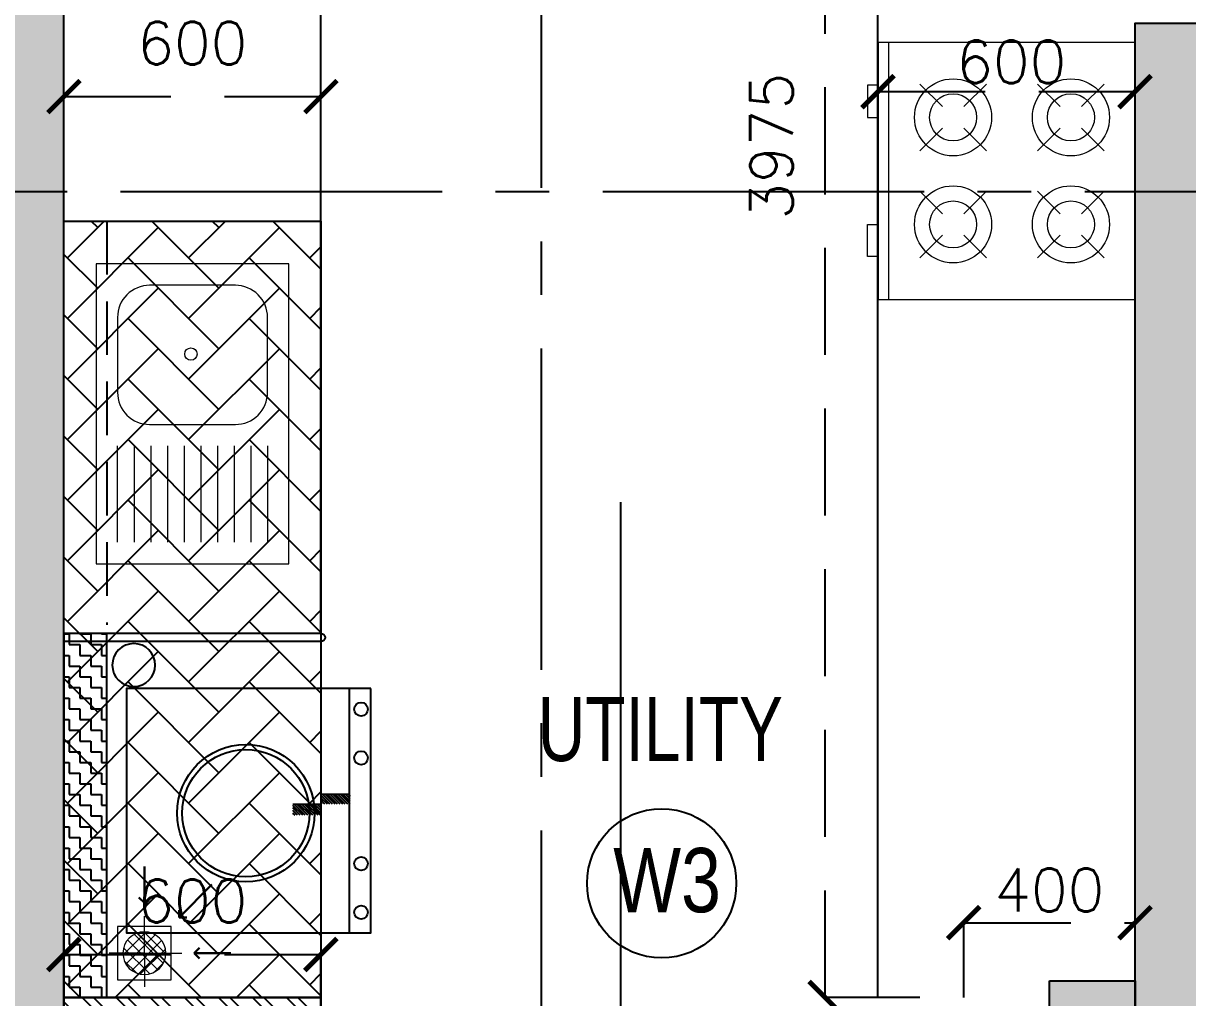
# Model space of a CAD drawing. Header units: millimetres. Extents: x 1180970 to 1231451, y -5737889 to -5695638.
# Drawn here: x 1215768 to 1218485, y -5719449 to -5717174 of the extents above; entities that cross this region are included whole.
import ezdxf
from ezdxf.enums import TextEntityAlignment as Align

# ---------------------------------------------------------------- set-up
doc = ezdxf.new("R2010")
doc.units = ezdxf.units.MM
doc.header["$LTSCALE"] = 1000
doc.header["$MEASUREMENT"] = 0
for name, pattern in [('3BHK-A$1$AUDIT_D_120904163729-0', [0]), ('3BHK-A$2$( Hidden )', [0.375, 0.25, -0.125]), ('AUDIT_D_120904163729-0', [0]), ('T8(T9 IS SIMILAR) - GROUND FLOOR - DIMENSION & TEXTING$0$HIDDEN', [0.375, 0.25, -0.125]), ('T8_PROFILE SECTIONS$0$HIDDEN', [0.375, 0.25, -0.125]), ('T8_PROFILE SECTIONS$0$PHANTOM2', [1.25, 0.625, -0.125, 0.125, -0.125, 0.125, -0.125]), ('T8_REFUGE COLUMNS$0$CENTER2', [1.125, 0.75, -0.125, 0.125, -0.125])]:
    doc.linetypes.add(name, pattern=pattern)
doc.layers.get('0').update_dxf_attribs({"linetype": 'AUDIT_D_120904163729-0'})
for name, color, linetype in [('3BHK-A$0$$0$A-SERVICES CUTOUT', 8, 'Continuous'), ('3BHK-A$0$$1$LEDGE WALL', 5, 'Continuous'), ('3BHK-A$0$a-tile drop', 3, 'Continuous'), ('3BHK-A$0$APT PLANS-typ$0$TILEDROP', 3, 'Continuous'), ('3BHK-A$0$LEDGE WALL', 5, 'Continuous'), ('3BHK-A$1$$0$a-KIT FIX', 251, 'Continuous'), ('3BHK-A$1$A-DECK SUNK 125', 8, 'Continuous'), ('3BHK-A$1$A-HATCH -160', 251, '3BHK-A$1$AUDIT_D_120904163729-0'), ('T8(T9 IS SIMILAR) - GROUND FLOOR - DIMENSION & TEXTING$0$A-DIMENSIONS', 2, 'T8(T9 IS SIMILAR) - GROUND FLOOR - DIMENSION & TEXTING$0$HIDDEN'), ('T8(T9 IS SIMILAR) - GROUND FLOOR - DIMENSION & TEXTING$0$a-window-no', 125, 'Continuous'), ('T8_PROFILE SECTIONS$0$A-PROFILE SECTIONS', 81, 'T8_PROFILE SECTIONS$0$PHANTOM2'), ('T8_REFUGE COLUMNS$0$A-CENTERLINE', 193, 'T8_REFUGE COLUMNS$0$CENTER2'), ('T8_REFUGE COLUMNS$0$A-RCC COLS', 3, 'Continuous'), ('T8_REFUGE COLUMNS$0$A-SHEAR WALL THICKENING', 3, 'Continuous')]:
    doc.layers.add(name, color=color, linetype=linetype)
for name, color, linetype, lineweight in [('3BHK-A$1$$1$a-TOI-fixtures', 251, 'Continuous', 0), ('3BHK-A$1$$1$A-WALL- 160', 6, 'Continuous', 30), ('3BHK-A$2$a-TOI-fixtures', 251, 'Continuous', 0), ('3BHK-A$2$A-WALL- 160', 6, 'Continuous', 30), ('T8(T9 IS SIMILAR) - GROUND FLOOR - DIMENSION & TEXTING$0$a-Text', 4, 'Continuous', 0), ('T8(T9 IS SIMILAR) - GROUND FLOOR$0$D&W', 8, 'Continuous', 25)]:
    doc.layers.add(name, color=color, linetype=linetype, lineweight=lineweight)
doc.layers.add('T8_REFUGE COLUMNS$0$COL-HATCH', color=7, linetype='Continuous', lineweight=25, true_color=0xa3a3a3)
doc.styles.add('3BHK-A$1$Romans 1', font='romans.shx', dxfattribs={"height": 100})
doc.styles.add('T8(T9 IS SIMILAR) - GROUND FLOOR - DIMENSION & TEXTING$0$ARIAL ARROW', font='swisscl.ttf')
doc.styles.add('T8(T9 IS SIMILAR) - GROUND FLOOR - DIMENSION & TEXTING$0$LODHA STANDERD', font='sanss___.ttf')
doc.styles.add('T8(T9 IS SIMILAR) - GROUND FLOOR - DIMENSION & TEXTING$0$Romans 1', font='romans.shx', dxfattribs={"height": 100})
doc.dimstyles.new('3BHK-A$1$ALPINE S', dxfattribs={"dimscale": 0, "dimtxt": 100, "dimasz": 75, "dimexe": 0, "dimexo": 0, "dimgap": 75, "dimtad": 1, "dimdec": 0, "dimzin": 0, "dimdsep": 46, "dimtxsty": '3BHK-A$1$Romans 1', "dimblk": '3BHK-A$1$_ArchTick', "dimcen": 0.09, "dimclrd": 256, "dimclre": 256, "dimclrt": 7, "dimadec": 0, "dimazin": 0, "dimtfac": 1, "dimtdec": 0, "dimtofl": 0, "dimtmove": 1, "dimatfit": 0, "dimldrblk": '3BHK-A$1$_Open90', "dimfxl": 1, "dimtolj": 1, "dimtzin": 0, "dimarcsym": 0})
doc.dimstyles.new('T8(T9 IS SIMILAR) - GROUND FLOOR - DIMENSION & TEXTING$0$ALPINE S', dxfattribs={"dimscale": 0, "dimtxt": 100, "dimasz": 75, "dimexe": 0, "dimexo": 0, "dimgap": 75, "dimtad": 1, "dimdec": 0, "dimzin": 0, "dimdsep": 46, "dimtxsty": 'T8(T9 IS SIMILAR) - GROUND FLOOR - DIMENSION & TEXTING$0$Romans 1', "dimblk": 'T8(T9 IS SIMILAR) - GROUND FLOOR - DIMENSION & TEXTING$0$_ArchTick', "dimcen": 0.09, "dimclrd": 256, "dimclre": 256, "dimclrt": 7, "dimadec": 0, "dimazin": 0, "dimtfac": 1, "dimtdec": 0, "dimtofl": 0, "dimtmove": 1, "dimatfit": 0, "dimldrblk": 'T8(T9 IS SIMILAR) - GROUND FLOOR - DIMENSION & TEXTING$0$_Open90', "dimfxl": 1, "dimtolj": 1, "dimtzin": 0, "dimarcsym": 0})

# ---------------------------------------------------------------- blocks, each defined once
blk = doc.blocks.new('3BHK-A$0$$0$RANGE-flat-1')
at = {"layer": '3BHK-A$1$$1$a-TOI-fixtures'}
for p, q in [((-575, -600), (-575, 0)), ((-600, -100), (-625, -100)), ((-625, -100), (-625, -175)), ((-450, -150), (-502.8, -97.2)), ((-400, -150), (-347.2, -97.2)), ((-175, -150), (-227.8, -97.2)), ((-125, -150), (-72.2, -97.2)), ((-625, -175), (-600, -175)), ((-450, -200), (-502.8, -252.8)), ((-400, -200), (-347.2, -252.8)), ((-175, -200), (-227.8, -252.8)), ((-125, -200), (-72.2, -252.8)), ((-450, -400), (-502.8, -347.2)), ((-400, -400), (-347.2, -347.2)), ((-175, -400), (-227.8, -347.2)), ((-125, -400), (-72.2, -347.2)), ((-625, -425), (-600, -425)), ((-625, -500), (-625, -425)), ((-450, -450), (-502.8, -502.8)), ((-400, -450), (-347.2, -502.8)), ((-175, -450), (-227.8, -502.8)), ((-125, -450), (-72.2, -502.8)), ((-600, -500), (-625, -500))]:
    blk.add_line(p, q, dxfattribs=at)
blk.add_lwpolyline([(-600, -600), (0, -600), (0, 0), (-600, 0)], close=True, dxfattribs=at)
for centre, radius in [((-425, -175), 90), ((-150, -175), 90), ((-425, -175), 55), ((-150, -175), 55), ((-425, -425), 90), ((-150, -425), 90), ((-425, -425), 55), ((-150, -425), 55)]:
    blk.add_circle(centre, radius, dxfattribs=at)
blk = doc.blocks.new('3BHK-A$0$$0$WM-flat-1')
at = {"layer": '3BHK-A$1$$0$a-KIT FIX'}
blk.add_line((-110.3, -114.8), (-680.7, -114.8), dxfattribs=at)
blk.add_lwpolyline([(-680.7, -64.8), (-680.7, -635.2), (-110.3, -635.2), (-110.3, -64.8)], close=True, dxfattribs=at)
for centre, radius in [((-632.6, -87.9), 15.9), ((-519, -87.9), 15.9), ((-272.1, -87.9), 15.9), ((-158.4, -87.9), 15.9), ((-389.9, -356.8), 160.3), ((-389.9, -356.8), 148.3)]:
    blk.add_circle(centre, radius, dxfattribs=at)
blk = doc.blocks.new('3BHK-A$0$$0$SINK1-flat-1')
at = {"layer": '3BHK-A$1$$1$a-TOI-fixtures'}
for p, q in [((-275, -50), (-50, -50)), ((-275, -88.9), (-50, -88.9)), ((-275, -127.8), (-50, -127.8)), ((-275, -166.7), (-50, -166.7)), ((-275, -205.6), (-50, -205.6)), ((-275, -244.4), (-50, -244.4)), ((-275, -283.3), (-50, -283.3)), ((-275, -322.2), (-50, -322.2)), ((-275, -361.1), (-50, -361.1)), ((-50, -400), (-275, -400))]:
    blk.add_line(p, q, dxfattribs=at)
blk.add_lwpolyline([(-700, 0), (-700, -450), (0, -450), (0, 0)], close=True, dxfattribs=at)
blk.add_lwpolyline([(-400, -50), (-575, -50, 0.414214), (-650, -125), (-650, -325, 0.414214), (-575, -400), (-400, -400, 0.414214), (-325, -325), (-325, -125, 0.414214)], format="xyb", close=True, dxfattribs=at)
at = {"layer": '3BHK-A$1$$1$a-TOI-fixtures', "linetype": 'Continuous'}
blk.add_circle((-489.5, -228.6), 14.4, dxfattribs=at)
blk = doc.blocks.new('3BHK-A$0$TILE DROP -x')
at = {"layer": '3BHK-A$0$APT PLANS-typ$0$TILEDROP'}
h = blk.add_hatch(dxfattribs=at)
h.set_pattern_fill('ACET-2D-ANSI31', color=8, scale=90, angle=90, style=0)
h.set_pattern_definition([(135, (-851695.914, 5365039.183), (-7.954951288, -7.954951288), [])])
h.paths.add_polyline_path([(-58323.9, -19205.9), (-58323.9, -19023.7), (-58261.5, -19023.7), (-58261.5, -19205.9)])
edge = h.paths.add_edge_path()
edge.add_line((-58323.9, -19381.2), (-58393.7, -19381.2))
edge.add_line((-58323.9, -19205.9), (-58323.9, -19381.2))
edge.add_line((-58393.1, -19205.9), (-58323.9, -19205.9))
edge.add_line((-58393.1, -19381.2), (-58393.1, -19205.9))
at = {"layer": '3BHK-A$0$APT PLANS-typ$0$TILEDROP', "color": 1}
blk.add_line((-58153.9, -19205.9), (-58434, -19205.9), dxfattribs=at)
at = {"layer": '3BHK-A$0$APT PLANS-typ$0$TILEDROP', "color": 20, "const_width": 10}
for points in [[(-58261.5, -19205.9), (-58261.5, -19023.7)], [(-58323.9, -19381.2), (-58323.9, -19205.9)], [(-58323.9, -19205.9), (-58261.5, -19205.9)]]:
    blk.add_lwpolyline(points, dxfattribs=at)
blk = doc.blocks.new('3BHK-A$1$_ArchTick')
at = {"color": 0, "linetype": 'ByBlock', "const_width": 0.15}
blk.add_lwpolyline([(-0.5, -0.5), (0.5, 0.5)], dxfattribs=at)
blk = doc.blocks.new('3BHK-A$1$_Open90')
at = {"color": 0, "linetype": 'ByBlock', "lineweight": -2}
for p, q in [((0, 0), (-1, 0)), ((-0.5, 0.5), (0, 0)), ((0, 0), (-0.5, -0.5))]:
    blk.add_line(p, q, dxfattribs=at)
blk = doc.blocks.new('T8_REFUGE COLUMNS$0$A$C277F3394')
at = {"layer": 'T8_REFUGE COLUMNS$0$A-SHEAR WALL THICKENING', "linetype": 'ByBlock', "true_color": 0xa3a3a3}
h = blk.add_hatch(color=253, dxfattribs=at)
h.dxf.hatch_style = 1
h.paths.add_polyline_path([(13070.2, -185), (13270.2, -185), (13270.2, -385), (13070.2, -385)])
at = {"layer": 'T8_REFUGE COLUMNS$0$A-SHEAR WALL THICKENING', "linetype": 'ByBlock'}
blk.add_lwpolyline([(13070.2, -185), (13270.2, -185), (13270.2, -385), (13070.2, -385)], close=True, dxfattribs=at)
blk = doc.blocks.new('T8_REFUGE COLUMNS$0$A$C46A13422')
at = {"layer": 'T8_REFUGE COLUMNS$0$A-SHEAR WALL THICKENING', "linetype": 'ByBlock'}
blk.add_blockref('T8_REFUGE COLUMNS$0$A$C277F3394', (-5609.8, -7500), dxfattribs=at)
blk = doc.blocks.new('T8_REFUGE COLUMNS')
at = {"layer": 'T8_REFUGE COLUMNS$0$COL-HATCH', "linetype": 'ByBlock'}
h = blk.add_hatch(color=256, dxfattribs=at)
h.dxf.hatch_style = 1
h.paths.add_polyline_path([(1215612.1, -5719609.9), (1215862.1, -5719609.9), (1215862.1, -5715374.9), (1215612.1, -5715374.9)])
h = blk.add_hatch(color=256, dxfattribs=at)
h.dxf.hatch_style = 1
h.paths.add_polyline_path([(1218362.1, -5719609.9), (1218662.1, -5719609.9), (1218662.1, -5717174.9), (1218362.1, -5717174.9)])
at = {"layer": 'T8_REFUGE COLUMNS$0$A-CENTERLINE'}
for p, q in [((1216977.1, -5728808.5), (1216977.1, -5698299.6)), ((1223494.9, -5717567.4), (1182495.9, -5717567.4))]:
    blk.add_line(p, q, dxfattribs=at)
at = {"layer": 'T8_REFUGE COLUMNS$0$A-RCC COLS', "linetype": 'ByBlock'}
for points in [[(1215612.1, -5719609.9), (1215862.1, -5719609.9), (1215862.1, -5715374.9), (1215612.1, -5715374.9)], [(1218362.1, -5719609.9), (1218662.1, -5719609.9), (1218662.1, -5717174.9), (1218362.1, -5717174.9)]]:
    blk.add_lwpolyline(points, close=True, dxfattribs=at)
blk.add_blockref('T8_REFUGE COLUMNS$0$A$C46A13422', (1210702.1, -5711724.9), dxfattribs=at)
blk = doc.blocks.new('T8(T9 IS SIMILAR) - GROUND FLOOR - DIMENSION & TEXTING$0$_ArchTick')
at = {"color": 0, "linetype": 'ByBlock', "const_width": 0.15}
blk.add_lwpolyline([(-0.5, -0.5), (0.5, 0.5)], dxfattribs=at)
blk = doc.blocks.new('*D575')
at = {"layer": 'T8(T9 IS SIMILAR) - GROUND FLOOR - DIMENSION & TEXTING$0$A-DIMENSIONS', "linetype": 'T8(T9 IS SIMILAR) - GROUND FLOOR - DIMENSION & TEXTING$0$HIDDEN', "lineweight": -2, "transparency": 16777216}
for p, q in [((1217860.9, -5715473.9), (1217639, -5715473.9)), ((1217860, -5719448.6), (1217639, -5719448.6))]:
    blk.add_line(p, q, dxfattribs=at)
at = {"layer": 'T8(T9 IS SIMILAR) - GROUND FLOOR - DIMENSION & TEXTING$0$A-DIMENSIONS', "lineweight": -2, "transparency": 16777216}
blk.add_line((1217639, -5719448.6), (1217639, -5715473.9), dxfattribs=at)
at = {"layer": 'T8(T9 IS SIMILAR) - GROUND FLOOR - DIMENSION & TEXTING$0$A-DIMENSIONS', "linetype": 'ByBlock', "lineweight": -2, "transparency": 16777216, "xscale": 75, "yscale": 75, "zscale": 75}
for p, rotation in [((1217639, -5715473.9), 90), ((1217639, -5719448.6), 270)]:
    blk.add_blockref('T8(T9 IS SIMILAR) - GROUND FLOOR - DIMENSION & TEXTING$0$_ArchTick', p, dxfattribs=dict(at, rotation=rotation))
at = {"layer": 'T8(T9 IS SIMILAR) - GROUND FLOOR - DIMENSION & TEXTING$0$A-DIMENSIONS', "color": 7, "linetype": 'ByBlock', "transparency": 16777216, "insert": (1217514, -5717461.2), "char_height": 100, "attachment_point": 5, "rotation": 90, "style": 'T8(T9 IS SIMILAR) - GROUND FLOOR - DIMENSION & TEXTING$0$Romans 1'}
blk.add_mtext('\\A1;3975', dxfattribs=at)
blk = doc.blocks.new('T8(T9 IS SIMILAR) - GROUND FLOOR - DIMENSION & TEXTING$0$_Open90')
at = {"color": 0, "linetype": 'ByBlock', "lineweight": -2}
for p, q in [((-0.5, 0.5), (0, 0)), ((0, 0), (-1, 0)), ((0, 0), (-0.5, -0.5))]:
    blk.add_line(p, q, dxfattribs=at)
blk = doc.blocks.new('*D576')
at = {"layer": 'T8(T9 IS SIMILAR) - GROUND FLOOR - DIMENSION & TEXTING$0$A-DIMENSIONS', "linetype": 'T8(T9 IS SIMILAR) - GROUND FLOOR - DIMENSION & TEXTING$0$HIDDEN', "lineweight": -2, "transparency": 16777216}
for p, q in [((1215862.3, -5719448.8), (1215862.3, -5719348.4)), ((1216462.1, -5719448.6), (1216462.1, -5719348.4))]:
    blk.add_line(p, q, dxfattribs=at)
at = {"layer": 'T8(T9 IS SIMILAR) - GROUND FLOOR - DIMENSION & TEXTING$0$A-DIMENSIONS', "lineweight": -2, "transparency": 16777216}
blk.add_line((1215862.3, -5719348.4), (1216462.1, -5719348.4), dxfattribs=at)
at = {"layer": 'T8(T9 IS SIMILAR) - GROUND FLOOR - DIMENSION & TEXTING$0$A-DIMENSIONS', "linetype": 'ByBlock', "lineweight": -2, "transparency": 16777216, "xscale": 75, "yscale": 75, "zscale": 75, "rotation": 180}
blk.add_blockref('T8(T9 IS SIMILAR) - GROUND FLOOR - DIMENSION & TEXTING$0$_ArchTick', (1215862.3, -5719348.4), dxfattribs=at)
at = {"layer": 'T8(T9 IS SIMILAR) - GROUND FLOOR - DIMENSION & TEXTING$0$A-DIMENSIONS', "linetype": 'ByBlock', "lineweight": -2, "transparency": 16777216, "xscale": 75, "yscale": 75, "zscale": 75}
blk.add_blockref('T8(T9 IS SIMILAR) - GROUND FLOOR - DIMENSION & TEXTING$0$_ArchTick', (1216462.1, -5719348.4), dxfattribs=at)
at = {"layer": 'T8(T9 IS SIMILAR) - GROUND FLOOR - DIMENSION & TEXTING$0$A-DIMENSIONS', "color": 7, "linetype": 'ByBlock', "transparency": 16777216, "insert": (1216162.2, -5719223.4), "char_height": 100, "attachment_point": 5, "style": 'T8(T9 IS SIMILAR) - GROUND FLOOR - DIMENSION & TEXTING$0$Romans 1'}
blk.add_mtext('\\A1;600', dxfattribs=at)
blk = doc.blocks.new('*D577')
at = {"layer": 'T8(T9 IS SIMILAR) - GROUND FLOOR - DIMENSION & TEXTING$0$A-DIMENSIONS', "linetype": 'T8(T9 IS SIMILAR) - GROUND FLOOR - DIMENSION & TEXTING$0$HIDDEN', "lineweight": -2, "transparency": 16777216}
for p, q in [((1217962.4, -5719448.6), (1217962.4, -5719274.2)), ((1218362.3, -5719448.6), (1218362.3, -5719274.2))]:
    blk.add_line(p, q, dxfattribs=at)
at = {"layer": 'T8(T9 IS SIMILAR) - GROUND FLOOR - DIMENSION & TEXTING$0$A-DIMENSIONS', "lineweight": -2, "transparency": 16777216}
blk.add_line((1217962.4, -5719274.2), (1218362.3, -5719274.2), dxfattribs=at)
at = {"layer": 'T8(T9 IS SIMILAR) - GROUND FLOOR - DIMENSION & TEXTING$0$A-DIMENSIONS', "linetype": 'ByBlock', "lineweight": -2, "transparency": 16777216, "xscale": 75, "yscale": 75, "zscale": 75, "rotation": 180}
blk.add_blockref('T8(T9 IS SIMILAR) - GROUND FLOOR - DIMENSION & TEXTING$0$_ArchTick', (1217962.4, -5719274.2), dxfattribs=at)
at = {"layer": 'T8(T9 IS SIMILAR) - GROUND FLOOR - DIMENSION & TEXTING$0$A-DIMENSIONS', "linetype": 'ByBlock', "lineweight": -2, "transparency": 16777216, "xscale": 75, "yscale": 75, "zscale": 75}
blk.add_blockref('T8(T9 IS SIMILAR) - GROUND FLOOR - DIMENSION & TEXTING$0$_ArchTick', (1218362.3, -5719274.2), dxfattribs=at)
at = {"layer": 'T8(T9 IS SIMILAR) - GROUND FLOOR - DIMENSION & TEXTING$0$A-DIMENSIONS', "color": 7, "linetype": 'ByBlock', "transparency": 16777216, "insert": (1218162.3, -5719197.8), "char_height": 100, "attachment_point": 5, "style": 'T8(T9 IS SIMILAR) - GROUND FLOOR - DIMENSION & TEXTING$0$Romans 1'}
blk.add_mtext('\\A1;400', dxfattribs=at)
blk = doc.blocks.new('T8(T9 IS SIMILAR) - GROUND FLOOR - DIMENSION & TEXTING$0$WINDOW TAG')
at = {"layer": 'T8(T9 IS SIMILAR) - GROUND FLOOR - DIMENSION & TEXTING$0$a-window-no'}
blk.add_circle((0, 0), 174.1, dxfattribs=at)
at = {"layer": 'T8(T9 IS SIMILAR) - GROUND FLOOR - DIMENSION & TEXTING$0$a-window-no', "style": 'T8(T9 IS SIMILAR) - GROUND FLOOR - DIMENSION & TEXTING$0$LODHA STANDERD'}
blk.add_attdef('WINDOW', text='', height=150, dxfattribs=at).set_placement((11.3, 2.8), align=Align.MIDDLE_CENTER)
blk = doc.blocks.new('*D432')
at = {"layer": 'T8(T9 IS SIMILAR) - GROUND FLOOR - DIMENSION & TEXTING$0$A-DIMENSIONS', "linetype": 'T8(T9 IS SIMILAR) - GROUND FLOOR - DIMENSION & TEXTING$0$HIDDEN', "lineweight": -2, "transparency": 16777216}
for p, q in [((1215862.4, -5717430.8), (1215862.4, -5717345.5)), ((1216462.2, -5717430.6), (1216462.2, -5717345.5))]:
    blk.add_line(p, q, dxfattribs=at)
at = {"layer": 'T8(T9 IS SIMILAR) - GROUND FLOOR - DIMENSION & TEXTING$0$A-DIMENSIONS', "lineweight": -2, "transparency": 16777216}
blk.add_line((1215862.4, -5717345.5), (1216462.2, -5717345.5), dxfattribs=at)
at = {"layer": 'T8(T9 IS SIMILAR) - GROUND FLOOR - DIMENSION & TEXTING$0$A-DIMENSIONS', "linetype": 'ByBlock', "lineweight": -2, "transparency": 16777216, "xscale": 75, "yscale": 75, "zscale": 75, "rotation": 180}
blk.add_blockref('T8(T9 IS SIMILAR) - GROUND FLOOR - DIMENSION & TEXTING$0$_ArchTick', (1215862.4, -5717345.5), dxfattribs=at)
at = {"layer": 'T8(T9 IS SIMILAR) - GROUND FLOOR - DIMENSION & TEXTING$0$A-DIMENSIONS', "linetype": 'ByBlock', "lineweight": -2, "transparency": 16777216, "xscale": 75, "yscale": 75, "zscale": 75}
blk.add_blockref('T8(T9 IS SIMILAR) - GROUND FLOOR - DIMENSION & TEXTING$0$_ArchTick', (1216462.2, -5717345.5), dxfattribs=at)
at = {"layer": 'T8(T9 IS SIMILAR) - GROUND FLOOR - DIMENSION & TEXTING$0$A-DIMENSIONS', "color": 7, "linetype": 'ByBlock', "transparency": 16777216, "insert": (1216162.3, -5717220.5), "char_height": 100, "attachment_point": 5, "style": 'T8(T9 IS SIMILAR) - GROUND FLOOR - DIMENSION & TEXTING$0$Romans 1'}
blk.add_mtext('\\A1;600', dxfattribs=at)
blk = doc.blocks.new('*D434')
at = {"layer": 'T8(T9 IS SIMILAR) - GROUND FLOOR - DIMENSION & TEXTING$0$A-DIMENSIONS', "linetype": 'T8(T9 IS SIMILAR) - GROUND FLOOR - DIMENSION & TEXTING$0$HIDDEN', "lineweight": -2, "transparency": 16777216}
for p, q in [((1217762.5, -5717466.2), (1217762.5, -5717333.7)), ((1218362.4, -5717466.2), (1218362.4, -5717333.7))]:
    blk.add_line(p, q, dxfattribs=at)
at = {"layer": 'T8(T9 IS SIMILAR) - GROUND FLOOR - DIMENSION & TEXTING$0$A-DIMENSIONS', "lineweight": -2, "transparency": 16777216}
blk.add_line((1217762.5, -5717333.7), (1218362.4, -5717333.7), dxfattribs=at)
at = {"layer": 'T8(T9 IS SIMILAR) - GROUND FLOOR - DIMENSION & TEXTING$0$A-DIMENSIONS', "linetype": 'ByBlock', "lineweight": -2, "transparency": 16777216, "xscale": 75, "yscale": 75, "zscale": 75, "rotation": 180}
blk.add_blockref('T8(T9 IS SIMILAR) - GROUND FLOOR - DIMENSION & TEXTING$0$_ArchTick', (1217762.5, -5717333.7), dxfattribs=at)
at = {"layer": 'T8(T9 IS SIMILAR) - GROUND FLOOR - DIMENSION & TEXTING$0$A-DIMENSIONS', "linetype": 'ByBlock', "lineweight": -2, "transparency": 16777216, "xscale": 75, "yscale": 75, "zscale": 75}
blk.add_blockref('T8(T9 IS SIMILAR) - GROUND FLOOR - DIMENSION & TEXTING$0$_ArchTick', (1218362.4, -5717333.7), dxfattribs=at)
at = {"layer": 'T8(T9 IS SIMILAR) - GROUND FLOOR - DIMENSION & TEXTING$0$A-DIMENSIONS', "color": 7, "linetype": 'ByBlock', "transparency": 16777216, "insert": (1218073.5, -5717264), "char_height": 100, "attachment_point": 5, "style": 'T8(T9 IS SIMILAR) - GROUND FLOOR - DIMENSION & TEXTING$0$Romans 1'}
blk.add_mtext('\\A1;600', dxfattribs=at)
blk = doc.blocks.new('T8_PROFILE SECTIONS$0$MH')
at = {"layer": 'T8_PROFILE SECTIONS$0$A-PROFILE SECTIONS', "linetype": 'T8_PROFILE SECTIONS$0$HIDDEN', "ltscale": 2}
h = blk.add_hatch(color=256, dxfattribs=at)
h.dxf.hatch_style = 1
h.paths.add_polyline_path([(1140339.1, -5697424.8), (1140519.9, -5697528.1), (1140339.1, -5697631.3)])
at = {"layer": 'T8_PROFILE SECTIONS$0$A-PROFILE SECTIONS', "linetype": 'T8_PROFILE SECTIONS$0$HIDDEN', "ltscale": 2, "const_width": 5}
blk.add_lwpolyline([(1140339.1, -5697424.8), (1140339.1, -5697424.8), (1140519.9, -5697528.1), (1140339.1, -5697631.3)], close=True, dxfattribs=at)
blk.add_lwpolyline([(1140339.1, -5697424.8), (1140339.1, -5700565.7)], dxfattribs=at)
blk = doc.blocks.new('PROFILE SECTION LINE T9')
at = {"layer": 'T8_PROFILE SECTIONS$0$A-PROFILE SECTIONS', "linetype": 'ByBlock', "xscale": -1, "rotation": 180}
blk.add_blockref('T8_PROFILE SECTIONS$0$MH', (-1108895.4, -5707241.5, 0), dxfattribs=at)
blk = doc.blocks.new('3BHK-A$1$A$C1DA736AB')
at = {"layer": '3BHK-A$2$a-TOI-fixtures', "linetype": 'ByBlock'}
for points in [[(117, 0.4, 0), (202.3, 0.4, 0)], [(81.7, -82.8, 0), (158.2, -159.9, 0)], [(0.4, -117, 0), (0.4, -202.3, 0)]]:
    blk.add_leader(points, dimstyle='3BHK-A$1$ALPINE S', override={"dimscale": 1, "dimasz": 25, "dimtad": 0, "dimfxl": 5, "dimtfill": 1, "dimarcsym": 1}, dxfattribs=at)
blk = doc.blocks.new('3BHK-A$1$Type-A-First Floor Plan-bottom-up$0$FLOOR TRAP-flat-6')
at = {"layer": '3BHK-A$2$a-TOI-fixtures'}
h = blk.add_hatch(dxfattribs=at)
h.set_pattern_fill('ACET-2D-_USER', color=256, scale=20, angle=45, style=0, double=1, pattern_type=0)
h.set_pattern_definition([(45, (-789896.981, 5385770.066), (-14.142135624, 14.142135624), []), (135, (-789896.981, 5385770.066), (-14.142135624, -14.142135624), [])])
edge = h.paths.add_edge_path()
edge.add_arc((150, 150), 50, 0, 360)
for q in [(150, 228.6), (67.6, 150), (237.4, 150), (150, 63.6)]:
    blk.add_line((150, 150), q, dxfattribs=at)
blk.add_lwpolyline([(87.5, 212.5), (212.5, 212.5), (212.5, 87.5), (87.5, 87.5)], close=True, dxfattribs=at)
blk.add_circle((150, 150), 50, dxfattribs=at)
at = {"layer": '3BHK-A$2$A-WALL- 160', "linetype": 'ByBlock'}
blk.add_blockref('3BHK-A$1$A$C1DA736AB', (149.6, 149.6, 0), dxfattribs=at)
blk = doc.blocks.new('3BHK-A')
at = {"layer": '3BHK-A$0$LEDGE WALL', "linetype": 'ByBlock'}
h = blk.add_hatch(dxfattribs=at)
h.set_pattern_fill('ZIGZAG', color=8, scale=200, angle=180)
h.set_pattern_definition([(180, (1e-08, 0), (-25, -25), [25, -25]), (270, (-25, 0), (25, -25), [25, -25])])
h.paths.add_polyline_path([(1196582.1, -5718598.7), (1196682.3, -5718598.7), (1196682.3, -5719448.8), (1196582.1, -5719448.8)])
at = {"layer": '3BHK-A$1$A-DECK SUNK 125'}
h = blk.add_hatch(dxfattribs=at)
h.set_pattern_fill('AR-HBONE', color=256, scale=25)
h.set_pattern_definition([(45, (-0.65, 1286.84), (1e-14, 141.4213562), [300, -100]), (135, (70.06, 1357.55), (1e-14, 141.4213562), [300, -100])])
h.paths.add_polyline_path([(1196082.2, -5717635.9), (1196082.2, -5719448.6), (1196682.2, -5719448.7), (1196682.2, -5717635.9)])
at = {"layer": '3BHK-A$1$A-HATCH -160', "linetype": 'ByBlock'}
h = blk.add_hatch(dxfattribs=at)
h.set_pattern_fill('ANSI32', color=256, scale=150, angle=-90)
h.set_pattern_definition([(45, (1184211.52, -5724246.763), (-39.77476, 39.77476), []), (45, (1184238.037, -5724246.763), (-39.77476, 39.77476), [])])
h.paths.add_polyline_path([(1196682.2, -5719448.7), (1196082.3, -5719448.7), (1196082.3, -5719609.9), (1196682.2, -5719609.9)])
at = {"layer": '3BHK-A$0$$0$A-SERVICES CUTOUT', "ltscale": 5, "elevation": 0}
for points in [[(1196082.2, -5717635.9), (1196082.2, -5718598.7), (1196682.2, -5718598.7), (1196682.2, -5717635.9)], [(1196082.2, -5717635.9), (1196082.2, -5719448.6), (1196682.2, -5719448.7), (1196682.2, -5717635.9)]]:
    blk.add_lwpolyline(points, close=True, dxfattribs=at)
at = {"layer": '3BHK-A$0$$1$LEDGE WALL', "linetype": '3BHK-A$2$( Hidden )', "ltscale": 0.5, "elevation": 0}
blk.add_lwpolyline([(1196682.2, -5717635.9), (1196582.2, -5717635.9), (1196582.1, -5718578.5)], dxfattribs=at)
at = {"layer": '3BHK-A$0$LEDGE WALL', "elevation": 0}
blk.add_lwpolyline([(1196582.1, -5718598.7), (1196682.3, -5718598.7), (1196682.3, -5719448.8), (1196582.1, -5719448.8)], close=True, dxfattribs=at)
at = {"layer": '3BHK-A$0$LEDGE WALL'}
blk.add_circle((1196519.2, -5718672.6), 50, dxfattribs=at)
at = {"layer": '3BHK-A$1$$0$a-KIT FIX', "color": 1}
for p, q in [((1194782.3, -5719448.6, 0), (1194782.3, -5715474, 0)), ((1196082.3, -5718598.7, 0), (1196082.2, -5716442.9, 0)), ((1196082.2, -5718598.7, 0), (1196682.1, -5718598.7)), ((1196082.2, -5718617.7, 0), (1196682.1, -5718617.7))]:
    blk.add_line(p, q, dxfattribs=at)
at = {"layer": '3BHK-A$1$$0$a-KIT FIX', "color": 1, "extrusion": (-4.05548e-05, -3.23745e-10, 1)}
blk.add_arc((1196082.2, -5718608.2, -48.5), 9.5, 90.0004, 270.0004, dxfattribs=at)
at = {"layer": '3BHK-A$1$$1$A-WALL- 160', "linetype": 'ByBlock', "elevation": 0}
blk.add_lwpolyline([(1196682.2, -5719448.7), (1196082.3, -5719448.7), (1196082.3, -5719609.9), (1196682.2, -5719609.9)], close=True, dxfattribs=at)
at = {"layer": '3BHK-A$0$a-tile drop', "xscale": 0.3750000000000001, "yscale": 0.3750000000000001, "zscale": 0.3750000000000001, "rotation": 90}
blk.add_blockref('3BHK-A$0$TILE DROP -x', (1188880, -5697125.9, 0), dxfattribs=at)
at = {"layer": '3BHK-A$1$$0$a-KIT FIX', "extrusion": (0, 0, -1), "zscale": -0.9999999999999998}
blk.add_blockref('3BHK-A$0$$0$RANGE-flat-1', (-1194181.9, -5717218.8, 0), dxfattribs=at)
at = {"layer": '3BHK-A$1$$0$a-KIT FIX', "extrusion": (0, 0, -1), "zscale": -0.9999999999999998, "rotation": 270}
blk.add_blockref('3BHK-A$0$$0$WM-flat-1', (-1195900.8, -5719408.3, 0), dxfattribs=at)
at = {"layer": '3BHK-A$1$A-DECK SUNK 125', "extrusion": (0, 0, -1), "zscale": -1, "rotation": 270}
blk.add_blockref('3BHK-A$0$$0$SINK1-flat-1', (-1196157, -5718435.9, 0), dxfattribs=at)
at = {"layer": '3BHK-A$2$a-TOI-fixtures', "extrusion": (0, 0, -1), "xscale": -0.9999999999999998, "zscale": -0.9999999999999998, "rotation": 179.9999999999999}
blk.add_blockref('3BHK-A$1$Type-A-First Floor Plan-bottom-up$0$FLOOR TRAP-flat-6', (-1196644.4, -5719195.4, 0), dxfattribs=at)
blk = doc.blocks.new('T8(T9 IS SIMILAR) - GROUND FLOOR')
at = {"layer": 'T8(T9 IS SIMILAR) - GROUND FLOOR$0$D&W', "linetype": 'ByBlock'}
blk.add_blockref('T8_REFUGE COLUMNS', (0, 0), dxfattribs=at)
at = {"layer": 'T8(T9 IS SIMILAR) - GROUND FLOOR$0$D&W', "linetype": 'ByBlock', "xscale": -1}
blk.add_blockref('3BHK-A', (2412544.6, 0), dxfattribs=at)
blk = doc.blocks.new('T8(T9 IS SIMILAR) - GROUND FLOOR - DIMENSION & TEXTING')
at = {"layer": 'T8(T9 IS SIMILAR) - GROUND FLOOR - DIMENSION & TEXTING$0$a-window-no'}
ref = blk.add_blockref('T8(T9 IS SIMILAR) - GROUND FLOOR - DIMENSION & TEXTING$0$WINDOW TAG', (1217257.6, -5719182.2, 1.1), dxfattribs=at)
ref.add_attrib('WINDOW', 'W3', dxfattribs={"height": 150, "style": 'T8(T9 IS SIMILAR) - GROUND FLOOR - DIMENSION & TEXTING$0$LODHA STANDERD', "width": 0.8}).set_placement((1217270.3, -5719174.7, 1.1), align=Align.MIDDLE_CENTER)
at = {"layer": 'T8(T9 IS SIMILAR) - GROUND FLOOR - DIMENSION & TEXTING$0$a-Text', "style": 'T8(T9 IS SIMILAR) - GROUND FLOOR - DIMENSION & TEXTING$0$ARIAL ARROW'}
blk.add_text('UTILITY', height=150, dxfattribs=at).set_placement((1216968.3, -5718896.8))
at = {"layer": 'T8(T9 IS SIMILAR) - GROUND FLOOR - DIMENSION & TEXTING$0$A-DIMENSIONS', "linetype": 'ByBlock'}
dim = blk.add_linear_dim(base=(1217639, -5715473.9), p1=(1217860, -5719448.6), p2=(1217860.9, -5715473.9), angle=270, dimstyle='T8(T9 IS SIMILAR) - GROUND FLOOR - DIMENSION & TEXTING$0$ALPINE S', override={"dimscale": 1, "dimfxl": 5, "dimarcsym": 1}, dxfattribs=at)
dim.commit()
dim.dimension.update_dxf_attribs({"geometry": '*D575', "text_midpoint": (1217514, -5717461.2)})
for base, p1, p2, picture, middle in [((1216462.2, -5717345.5, -0.6), (1215862.4, -5717430.8, -0.6), (1216462.2, -5717430.6, -0.1), '*D432', (1216162.3, -5717220.5, -0.6)), ((1216462.1, -5719348.4), (1215862.3, -5719448.8), (1216462.1, -5719448.6, 0.5), '*D576', (1216162.2, -5719223.4))]:
    dim = blk.add_linear_dim(base=base, p1=p1, p2=p2, dimstyle='T8(T9 IS SIMILAR) - GROUND FLOOR - DIMENSION & TEXTING$0$ALPINE S', override={"dimscale": 1, "dimfxl": 5, "dimarcsym": 1}, dxfattribs=at)
    dim.commit()
    dim.dimension.update_dxf_attribs({"geometry": picture, "text_midpoint": middle})
for base, p1, p2, picture, middle in [((1218362.4, -5717333.7, -0.6), (1217762.5, -5717466.2, 0.1), (1218362.4, -5717466.2, -0.6), '*D434', (1218073.5, -5717389, -0.6)), ((1218362.3, -5719274.2), (1217962.4, -5719448.6, 0.5), (1218362.3, -5719448.6), '*D577', (1218162.3, -5719322.8))]:
    dim = blk.add_linear_dim(base=base, p1=p1, p2=p2, dimstyle='T8(T9 IS SIMILAR) - GROUND FLOOR - DIMENSION & TEXTING$0$ALPINE S', override={"dimscale": 1, "dimfxl": 5, "dimarcsym": 1}, dxfattribs=at)
    dim.commit()
    dim.dimension.update_dxf_attribs({"geometry": picture, "text_midpoint": middle, "dimtype": 128})

msp = doc.modelspace()

# ---------------------------------------------------------------- block references
at = {"linetype": 'ByBlock'}
msp.add_blockref('T8(T9 IS SIMILAR) - GROUND FLOOR', (0, 0), dxfattribs=at)

# ---------------------------------------------------------------- next in the draw order: block references
msp.add_blockref('T8(T9 IS SIMILAR) - GROUND FLOOR - DIMENSION & TEXTING', (0, 0), dxfattribs=at)

# ---------------------------------------------------------------- next in the draw order: block references
at = {"layer": 'T8_PROFILE SECTIONS$0$A-PROFILE SECTIONS', "linetype": 'ByBlock'}
msp.add_blockref('PROFILE SECTION LINE T9', (1185718.2, -5711615.8, 0), dxfattribs=at)

doc.saveas('drawing.dxf')
